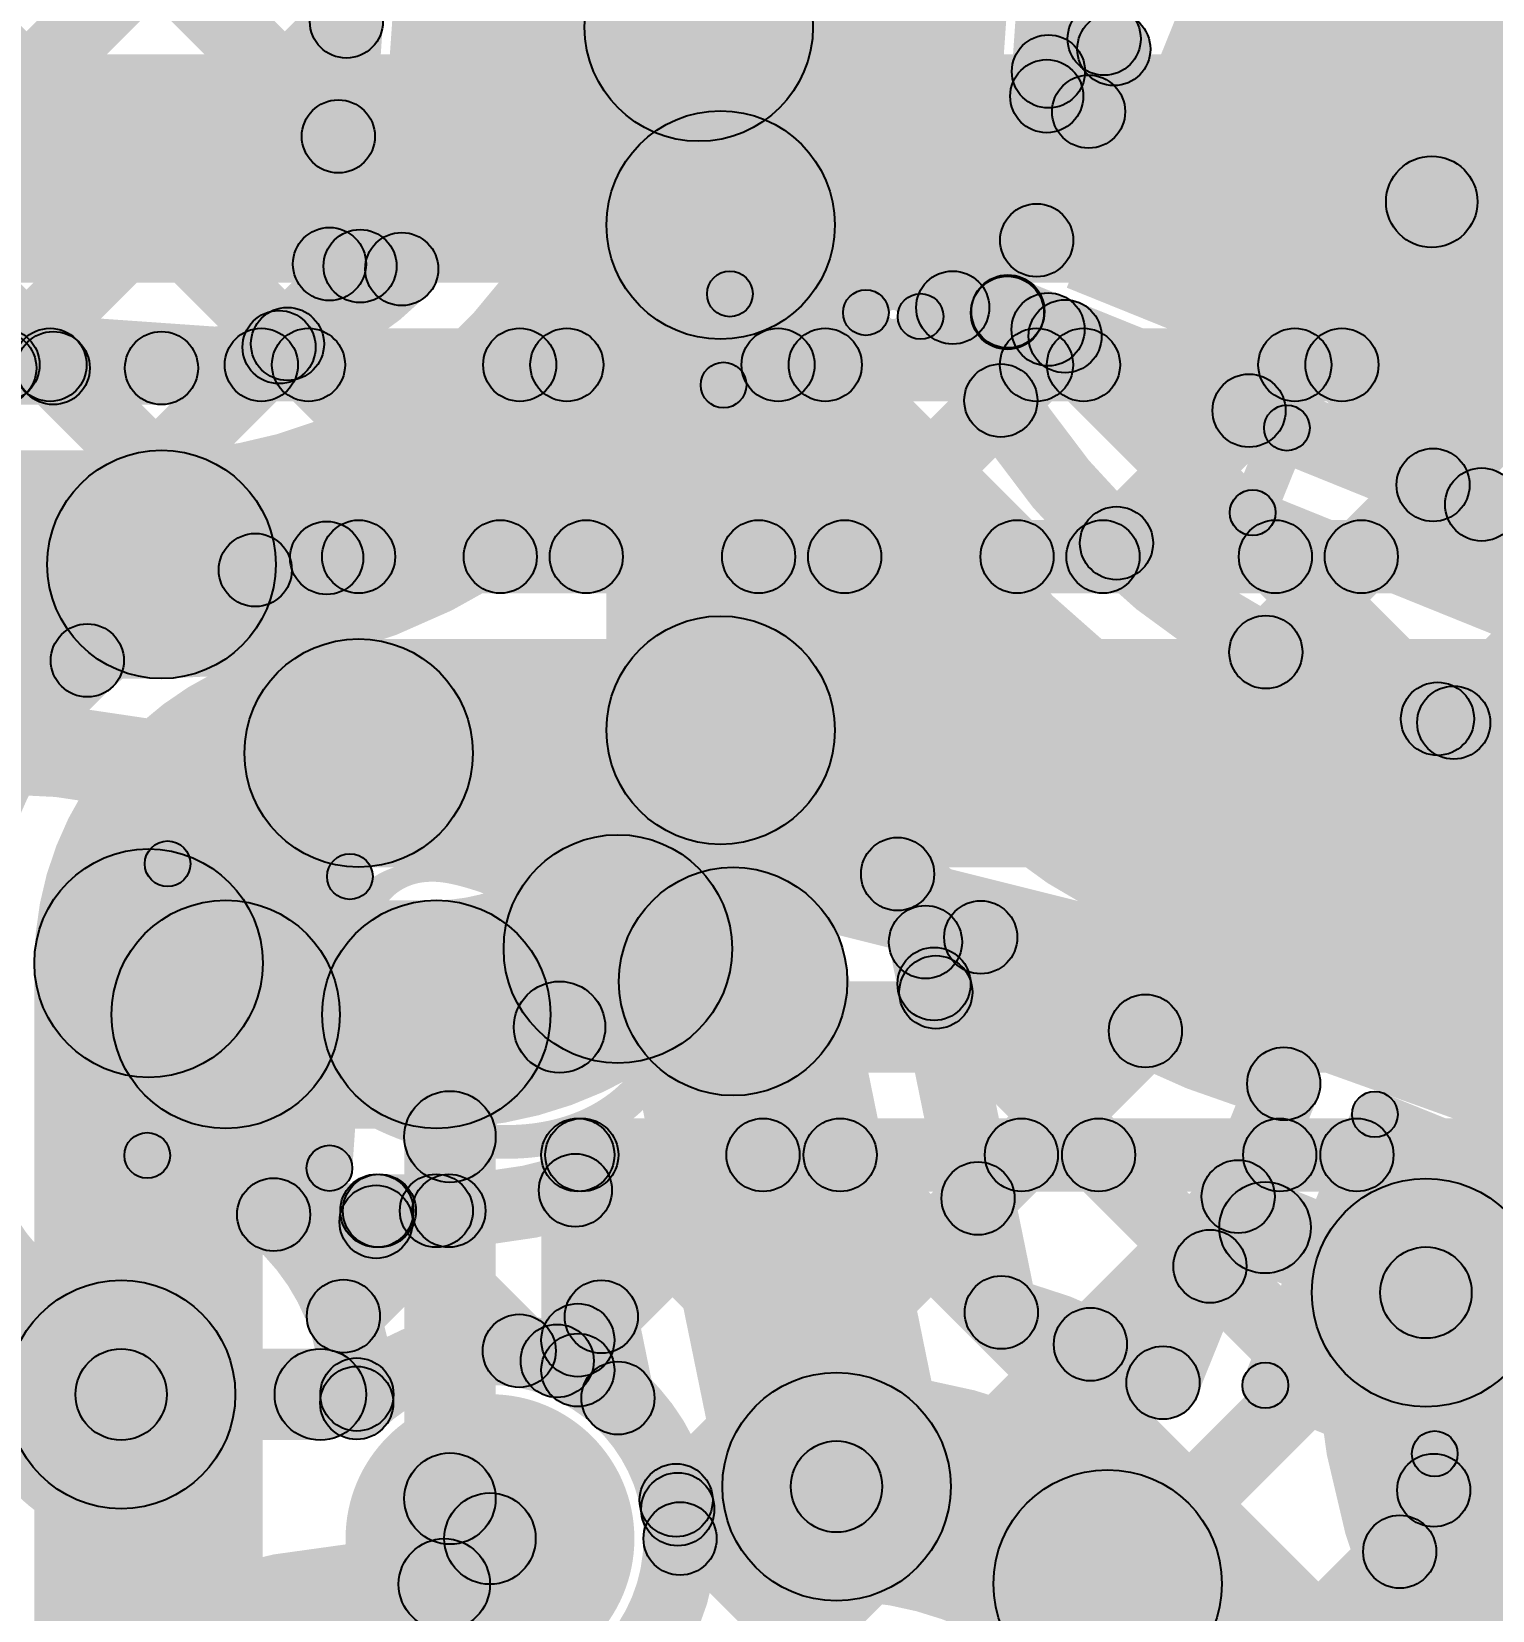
# Model space of a CAD drawing. Header units: millimetres. Extents: x -2.17 to 2.17, y -2.17 to 2.17.
# Drawn here: x 0.0602 to 0.2201, y 0.5495 to 0.7224 of the extents above; entities that cross this region are included whole.
import ezdxf

# ---------------------------------------------------------------- set-up
doc = ezdxf.new("R2010")
doc.units = ezdxf.units.MM
doc.header["$MEASUREMENT"] = 0
for name, color, linetype in [('BottomLayer', 5, 'Continuous'), ('BottomSolder', 6, 'Continuous'), ('Mechanical2', 216, 'Continuous'), ('TopLayer', 1, 'Continuous'), ('TopOverlay', 2, 'Continuous'), ('TopPaste', 8, 'Continuous'), ('TopSolder', 216, 'Continuous'), ('ViaHoleLayer', 16, 'Continuous')]:
    doc.layers.add(name, color=color, linetype=linetype)

# ---------------------------------------------------------------- blocks, each defined once
blk = doc.blocks.new('WS2812B_M____237')
at = {"layer": 'TopLayer'}
blk.add_hatch(color=1, dxfattribs=at).paths.add_polyline_path([(0.03504, 0.05079), (0.09409, 0.05079), (0.09409, 0.01142), (0.03504, 0.01142)])
at = {"layer": 'TopOverlay'}
for points in [[(0.07, 0.0725), (0.07, 0.0675), (-0.07, 0.0675), (-0.07, 0.0725)], [(0.0675, 0.07), (0.0725, 0.07), (0.0725, 0.06), (0.0675, 0.06)]]:
    blk.add_hatch(color=2, dxfattribs=at).paths.add_polyline_path(points)
h = blk.add_hatch(color=2, dxfattribs=at)
edge = h.paths.add_edge_path()
edge.add_arc((0.07, 0.07), 0.0025, 0, 360)
h = blk.add_hatch(color=2, dxfattribs=at)
edge = h.paths.add_edge_path()
edge.add_arc((0.07, 0.07), 0.0025, 0, 360)
h = blk.add_hatch(color=2, dxfattribs=at)
edge = h.paths.add_edge_path()
edge.add_arc((0.07, 0.06), 0.0025, 0, 360)
at = {"layer": 'TopPaste'}
blk.add_hatch(color=8, dxfattribs=at).paths.add_polyline_path([(0.03504, 0.05079), (0.09409, 0.05079), (0.09409, 0.01142), (0.03504, 0.01142)])
at = {"layer": 'TopSolder'}
blk.add_hatch(color=216, dxfattribs=at).paths.add_polyline_path([(0.03104, 0.05479), (0.09809, 0.05479), (0.09809, 0.00742), (0.03104, 0.00742)])
at = {"layer": 'TopOverlay'}
for centre in [(0.07, 0.07), (0.07, 0.07), (0.07, 0.06)]:
    blk.add_circle(centre, 0.0025, dxfattribs=at)
blk = doc.blocks.new('WS2812B_M____238')
at = {"layer": 'TopLayer'}
blk.add_hatch(color=1, dxfattribs=at).paths.add_polyline_path([(-0.09409, 0.05079), (-0.03504, 0.05079), (-0.03504, 0.01142), (-0.09409, 0.01142)])
at = {"layer": 'TopOverlay'}
h = blk.add_hatch(color=2, dxfattribs=at)
edge = h.paths.add_edge_path()
edge.add_arc((-0.07, 0.07), 0.0025, 0, 360)
h = blk.add_hatch(color=2, dxfattribs=at)
edge = h.paths.add_edge_path()
edge.add_arc((-0.07, 0.07), 0.0025, 0, 360)
for points in [[(0.07, 0.0725), (0.07, 0.0675), (-0.07, 0.0675), (-0.07, 0.0725)], [(-0.0725, 0.07), (-0.0675, 0.07), (-0.0675, 0.06), (-0.0725, 0.06)]]:
    blk.add_hatch(color=2, dxfattribs=at).paths.add_polyline_path(points)
h = blk.add_hatch(color=2, dxfattribs=at)
edge = h.paths.add_edge_path()
edge.add_arc((-0.091, 0.061), 0.0025, 0, 360)
h = blk.add_hatch(color=2, dxfattribs=at)
edge = h.paths.add_edge_path()
edge.add_arc((-0.085, 0.061), 0.0025, 0, 360)
h = blk.add_hatch(color=2, dxfattribs=at)
edge = h.paths.add_edge_path()
edge.add_arc((-0.07, 0.06), 0.0025, 0, 360)
at = {"layer": 'TopPaste'}
blk.add_hatch(color=8, dxfattribs=at).paths.add_polyline_path([(-0.09409, 0.05079), (-0.03504, 0.05079), (-0.03504, 0.01142), (-0.09409, 0.01142)])
at = {"layer": 'TopSolder'}
blk.add_hatch(color=216, dxfattribs=at).paths.add_polyline_path([(-0.09809, 0.05479), (-0.03104, 0.05479), (-0.03104, 0.00742), (-0.09809, 0.00742)])
at = {"layer": 'TopOverlay', "const_width": 0.005}
blk.add_lwpolyline([(-0.085, 0.061, 1), (-0.091, 0.061, 1)], format="xyb", close=True, dxfattribs=at)
at = {"layer": 'TopOverlay'}
for centre in [(-0.07, 0.07), (-0.07, 0.07), (-0.091, 0.061), (-0.085, 0.061), (-0.07, 0.06)]:
    blk.add_circle(centre, 0.0025, dxfattribs=at)
blk = doc.blocks.new('C__0402_407')
at = {"layer": 'TopLayer'}
for points in [[(-0.0275, -0.0125), (-0.0275, 0.0125), (-0.0095, 0.0125), (-0.0095, -0.0125)], [(0.0095, -0.0125), (0.0095, 0.0125), (0.0275, 0.0125), (0.0275, -0.0125)]]:
    blk.add_hatch(color=1, dxfattribs=at).paths.add_polyline_path(points)
at = {"layer": 'TopOverlay'}
h = blk.add_hatch(color=2, dxfattribs=at)
edge = h.paths.add_edge_path()
edge.add_arc((-0.031, 0.016), 0.0025, 0, 360)
h = blk.add_hatch(color=2, dxfattribs=at)
edge = h.paths.add_edge_path()
edge.add_arc((-0.031, 0.016), 0.0025, 0, 360)
for points in [[(-0.031, 0.0135), (-0.031, 0.0185), (-0.011, 0.0185), (-0.011, 0.0135)], [(0.011, 0.0135), (0.011, 0.0185), (0.031, 0.0185), (0.031, 0.0135)], [(-0.0285, -0.016), (-0.0335, -0.016), (-0.0335, 0.016), (-0.0285, 0.016)], [(0.0335, -0.016), (0.0285, -0.016), (0.0285, 0.016), (0.0335, 0.016)], [(-0.031, -0.0185), (-0.031, -0.0135), (-0.011, -0.0135), (-0.011, -0.0185)], [(0.011, -0.0185), (0.011, -0.0135), (0.031, -0.0135), (0.031, -0.0185)]]:
    blk.add_hatch(color=2, dxfattribs=at).paths.add_polyline_path(points)
h = blk.add_hatch(color=2, dxfattribs=at)
edge = h.paths.add_edge_path()
edge.add_arc((-0.011, 0.016), 0.0025, 0, 360)
h = blk.add_hatch(color=2, dxfattribs=at)
edge = h.paths.add_edge_path()
edge.add_arc((0.011, 0.016), 0.0025, 0, 360)
h = blk.add_hatch(color=2, dxfattribs=at)
edge = h.paths.add_edge_path()
edge.add_arc((0.031, 0.016), 0.0025, 0, 360)
h = blk.add_hatch(color=2, dxfattribs=at)
edge = h.paths.add_edge_path()
edge.add_arc((0.031, 0.016), 0.0025, 0, 360)
h = blk.add_hatch(color=2, dxfattribs=at)
edge = h.paths.add_edge_path()
edge.add_arc((-0.031, -0.016), 0.0025, 0, 360)
h = blk.add_hatch(color=2, dxfattribs=at)
edge = h.paths.add_edge_path()
edge.add_arc((-0.031, -0.016), 0.0025, 0, 360)
h = blk.add_hatch(color=2, dxfattribs=at)
edge = h.paths.add_edge_path()
edge.add_arc((-0.011, -0.016), 0.0025, 0, 360)
h = blk.add_hatch(color=2, dxfattribs=at)
edge = h.paths.add_edge_path()
edge.add_arc((0.011, -0.016), 0.0025, 0, 360)
h = blk.add_hatch(color=2, dxfattribs=at)
edge = h.paths.add_edge_path()
edge.add_arc((0.031, -0.016), 0.0025, 0, 360)
h = blk.add_hatch(color=2, dxfattribs=at)
edge = h.paths.add_edge_path()
edge.add_arc((0.031, -0.016), 0.0025, 0, 360)
at = {"layer": 'TopPaste'}
for points in [[(-0.0275, -0.0125), (-0.0275, 0.0125), (-0.0095, 0.0125), (-0.0095, -0.0125)], [(0.0095, -0.0125), (0.0095, 0.0125), (0.0275, 0.0125), (0.0275, -0.0125)]]:
    blk.add_hatch(color=8, dxfattribs=at).paths.add_polyline_path(points)
at = {"layer": 'TopSolder'}
for points in [[(-0.02986, -0.01486), (-0.02986, 0.01486), (-0.00714, 0.01486), (-0.00714, -0.01486)], [(0.00714, -0.01486), (0.00714, 0.01486), (0.02986, 0.01486), (0.02986, -0.01486)]]:
    blk.add_hatch(color=216, dxfattribs=at).paths.add_polyline_path(points)
at = {"layer": 'TopOverlay'}
for centre in [(-0.031, 0.016), (-0.031, 0.016), (-0.011, 0.016), (0.011, 0.016), (0.031, 0.016), (0.031, 0.016), (-0.031, -0.016), (-0.031, -0.016), (-0.011, -0.016), (0.011, -0.016), (0.031, -0.016), (0.031, -0.016)]:
    blk.add_circle(centre, 0.0025, dxfattribs=at)
blk = doc.blocks.new('C__0402_408')
at = {"layer": 'TopLayer'}
for points in [[(-0.0275, -0.0125), (-0.0275, 0.0125), (-0.0095, 0.0125), (-0.0095, -0.0125)], [(0.0095, -0.0125), (0.0095, 0.0125), (0.0275, 0.0125), (0.0275, -0.0125)]]:
    blk.add_hatch(color=1, dxfattribs=at).paths.add_polyline_path(points)
at = {"layer": 'TopOverlay'}
h = blk.add_hatch(color=2, dxfattribs=at)
edge = h.paths.add_edge_path()
edge.add_arc((-0.031, 0.016), 0.0025, 0, 360)
h = blk.add_hatch(color=2, dxfattribs=at)
edge = h.paths.add_edge_path()
edge.add_arc((-0.031, 0.016), 0.0025, 0, 360)
for points in [[(-0.031, 0.0135), (-0.031, 0.0185), (-0.011, 0.0185), (-0.011, 0.0135)], [(0.011, 0.0135), (0.011, 0.0185), (0.031, 0.0185), (0.031, 0.0135)], [(-0.0285, -0.016), (-0.0335, -0.016), (-0.0335, 0.016), (-0.0285, 0.016)], [(0.0335, -0.016), (0.0285, -0.016), (0.0285, 0.016), (0.0335, 0.016)], [(-0.031, -0.0185), (-0.031, -0.0135), (-0.011, -0.0135), (-0.011, -0.0185)], [(0.011, -0.0185), (0.011, -0.0135), (0.031, -0.0135), (0.031, -0.0185)]]:
    blk.add_hatch(color=2, dxfattribs=at).paths.add_polyline_path(points)
h = blk.add_hatch(color=2, dxfattribs=at)
edge = h.paths.add_edge_path()
edge.add_arc((-0.011, 0.016), 0.0025, 0, 360)
h = blk.add_hatch(color=2, dxfattribs=at)
edge = h.paths.add_edge_path()
edge.add_arc((0.011, 0.016), 0.0025, 0, 360)
h = blk.add_hatch(color=2, dxfattribs=at)
edge = h.paths.add_edge_path()
edge.add_arc((0.031, 0.016), 0.0025, 0, 360)
h = blk.add_hatch(color=2, dxfattribs=at)
edge = h.paths.add_edge_path()
edge.add_arc((0.031, 0.016), 0.0025, 0, 360)
h = blk.add_hatch(color=2, dxfattribs=at)
edge = h.paths.add_edge_path()
edge.add_arc((-0.031, -0.016), 0.0025, 0, 360)
h = blk.add_hatch(color=2, dxfattribs=at)
edge = h.paths.add_edge_path()
edge.add_arc((-0.031, -0.016), 0.0025, 0, 360)
h = blk.add_hatch(color=2, dxfattribs=at)
edge = h.paths.add_edge_path()
edge.add_arc((-0.011, -0.016), 0.0025, 0, 360)
h = blk.add_hatch(color=2, dxfattribs=at)
edge = h.paths.add_edge_path()
edge.add_arc((0.011, -0.016), 0.0025, 0, 360)
h = blk.add_hatch(color=2, dxfattribs=at)
edge = h.paths.add_edge_path()
edge.add_arc((0.031, -0.016), 0.0025, 0, 360)
h = blk.add_hatch(color=2, dxfattribs=at)
edge = h.paths.add_edge_path()
edge.add_arc((0.031, -0.016), 0.0025, 0, 360)
at = {"layer": 'TopPaste'}
for points in [[(-0.0275, -0.0125), (-0.0275, 0.0125), (-0.0095, 0.0125), (-0.0095, -0.0125)], [(0.0095, -0.0125), (0.0095, 0.0125), (0.0275, 0.0125), (0.0275, -0.0125)]]:
    blk.add_hatch(color=8, dxfattribs=at).paths.add_polyline_path(points)
at = {"layer": 'TopSolder'}
for points in [[(-0.02986, -0.01486), (-0.02986, 0.01486), (-0.00714, 0.01486), (-0.00714, -0.01486)], [(0.00714, -0.01486), (0.00714, 0.01486), (0.02986, 0.01486), (0.02986, -0.01486)]]:
    blk.add_hatch(color=216, dxfattribs=at).paths.add_polyline_path(points)
at = {"layer": 'TopOverlay'}
for centre in [(-0.031, 0.016), (-0.031, 0.016), (-0.011, 0.016), (0.011, 0.016), (0.031, 0.016), (0.031, 0.016), (-0.031, -0.016), (-0.031, -0.016), (-0.011, -0.016), (0.011, -0.016), (0.031, -0.016), (0.031, -0.016)]:
    blk.add_circle(centre, 0.0025, dxfattribs=at)

msp = doc.modelspace()

# ---------------------------------------------------------------- hatches: boundary and pattern name
at = {"layer": 'BottomLayer'}
for points in [[(0.01, 0.69489), (0.01, 0.71989), (0.594, 0.71989), (0.594, 0.69489)], [(0.01, 0.68189), (0.01, 0.68989), (0.25742, 0.68989), (0.25742, 0.68189)], [(-0.01167, 0.58321), (-0.01733, 0.58887), (0.08252, 0.68872), (0.08818, 0.68306)], [(0.03111, 0.68306), (0.03677, 0.68872), (0.06913, 0.65636), (0.06347, 0.6507)], [(0.0594, 0.68306), (0.06505, 0.68872), (0.08751, 0.66626), (0.08186, 0.6606)], [(0.08768, 0.68306), (0.09334, 0.68872), (0.11434, 0.66772), (0.10868, 0.66206)], [(0.09533, 0.66192), (0.08967, 0.66758), (0.11081, 0.68872), (0.11646, 0.68306)], [(0.11596, 0.68306), (0.12162, 0.68872), (0.14262, 0.66772), (0.13696, 0.66206)], [(0.12375, 0.66206), (0.11809, 0.66772), (0.13909, 0.68872), (0.14475, 0.68306)], [(0.14425, 0.68306), (0.1499, 0.68872), (0.1709, 0.66772), (0.16525, 0.66206)], [(0.15203, 0.66206), (0.14638, 0.66772), (0.16738, 0.68872), (0.17303, 0.68306)], [(0.17253, 0.68306), (0.17819, 0.68872), (0.19919, 0.66772), (0.19353, 0.66206)], [(0.18032, 0.66206), (0.17466, 0.66772), (0.19566, 0.68872), (0.20132, 0.68306)], [(0.20082, 0.68306), (0.20647, 0.68872), (0.22747, 0.66772), (0.22182, 0.66206)], [(0.2086, 0.66206), (0.20295, 0.66772), (0.22395, 0.68872), (0.2296, 0.68306)], [(0.096, 0.66089), (0.096, 0.66889), (0.249, 0.66889), (0.249, 0.66089)], [(0.096, 0.63089), (0.096, 0.65589), (0.249, 0.65589), (0.249, 0.63089)], [(0.0855, 0.51537), (0.0605, 0.51537), (0.0605, 0.62039), (0.0855, 0.62039)], [(0.118, 0.60839), (0.118, 0.61839), (0.46939, 0.61839), (0.46939, 0.60839)], [(0.12, 0.59539), (0.12, 0.60339), (0.45399, 0.60339), (0.45399, 0.59539)], [(0.12283, 0.57629), (0.11717, 0.58194), (0.13745, 0.60222), (0.1431, 0.59656)], [(0.11761, 0.59656), (0.12327, 0.60222), (0.20683, 0.51866), (0.20117, 0.513)], [(0.12706, 0.52395), (0.1214, 0.5296), (0.19401, 0.60222), (0.19967, 0.59656)], [(0.13359, 0.55876), (0.12793, 0.56442), (0.16573, 0.60222), (0.17139, 0.59656)], [(0.15111, 0.51972), (0.14545, 0.52537), (0.2223, 0.60222), (0.22796, 0.59656)], [(0.1459, 0.59656), (0.15155, 0.60222), (0.20827, 0.5455), (0.20261, 0.53984)], [(0.17418, 0.59656), (0.17984, 0.60222), (0.21653, 0.56552), (0.21088, 0.55986)], [(0.20246, 0.59656), (0.20812, 0.60222), (0.22988, 0.58046), (0.22422, 0.5748)], [(0.111, 0.56177), (0.101, 0.56177), (0.101, 0.60139), (0.111, 0.60139)], [(0.124, 0.57584), (0.116, 0.57584), (0.116, 0.59939), (0.124, 0.59939)], [(0.04819, 0.56817), (0.04819, 0.57817), (0.07, 0.57817), (0.07, 0.56817)], [(0.12811, 0.55778), (0.13377, 0.56343), (0.20683, 0.49037), (0.20117, 0.48472)], [(0.15111, 0.49143), (0.14545, 0.49709), (0.20715, 0.55879), (0.21281, 0.55313)]]:
    msp.add_hatch(color=5, dxfattribs=at).paths.add_polyline_path(points)
h = msp.add_hatch(color=5, dxfattribs=at)
edge = h.paths.add_edge_path()
edge.add_arc((0.05707, 0.68589), 0.004, 0, 360)
h = msp.add_hatch(color=5, dxfattribs=at)
edge = h.paths.add_edge_path()
edge.add_arc((0.06222, 0.68589), 0.004, 0, 360)
h = msp.add_hatch(color=5, dxfattribs=at)
edge = h.paths.add_edge_path()
edge.add_arc((0.08535, 0.68589), 0.004, 0, 360)
h = msp.add_hatch(color=5, dxfattribs=at)
edge = h.paths.add_edge_path()
edge.add_arc((0.09051, 0.68589), 0.004, 0, 360)
h = msp.add_hatch(color=5, dxfattribs=at)
edge = h.paths.add_edge_path()
edge.add_arc((0.11364, 0.68589), 0.004, 0, 360)
h = msp.add_hatch(color=5, dxfattribs=at)
edge = h.paths.add_edge_path()
edge.add_arc((0.11879, 0.68589), 0.004, 0, 360)
h = msp.add_hatch(color=5, dxfattribs=at)
edge = h.paths.add_edge_path()
edge.add_arc((0.14192, 0.68589), 0.004, 0, 360)
h = msp.add_hatch(color=5, dxfattribs=at)
edge = h.paths.add_edge_path()
edge.add_arc((0.14708, 0.68589), 0.004, 0, 360)
h = msp.add_hatch(color=5, dxfattribs=at)
edge = h.paths.add_edge_path()
edge.add_arc((0.17021, 0.68589), 0.004, 0, 360)
h = msp.add_hatch(color=5, dxfattribs=at)
edge = h.paths.add_edge_path()
edge.add_arc((0.17536, 0.68589), 0.004, 0, 360)
h = msp.add_hatch(color=5, dxfattribs=at)
edge = h.paths.add_edge_path()
edge.add_arc((0.19849, 0.68589), 0.004, 0, 360)
h = msp.add_hatch(color=5, dxfattribs=at)
edge = h.paths.add_edge_path()
edge.add_arc((0.20365, 0.68589), 0.004, 0, 360)
h = msp.add_hatch(color=5, dxfattribs=at)
edge = h.paths.add_edge_path()
edge.add_arc((0.08469, 0.66343), 0.004, 0, 360)
h = msp.add_hatch(color=5, dxfattribs=at)
edge = h.paths.add_edge_path()
edge.add_arc((0.0925, 0.66475), 0.004, 0, 360)
h = msp.add_hatch(color=5, dxfattribs=at)
edge = h.paths.add_edge_path()
edge.add_arc((0.096, 0.66489), 0.004, 0, 360)
h = msp.add_hatch(color=5, dxfattribs=at)
edge = h.paths.add_edge_path()
edge.add_arc((0.096, 0.66489), 0.004, 0, 360)
h = msp.add_hatch(color=5, dxfattribs=at)
edge = h.paths.add_edge_path()
edge.add_arc((0.11151, 0.66489), 0.004, 0, 360)
h = msp.add_hatch(color=5, dxfattribs=at)
edge = h.paths.add_edge_path()
edge.add_arc((0.12092, 0.66489), 0.004, 0, 360)
h = msp.add_hatch(color=5, dxfattribs=at)
edge = h.paths.add_edge_path()
edge.add_arc((0.13979, 0.66489), 0.004, 0, 360)
h = msp.add_hatch(color=5, dxfattribs=at)
edge = h.paths.add_edge_path()
edge.add_arc((0.14921, 0.66489), 0.004, 0, 360)
h = msp.add_hatch(color=5, dxfattribs=at)
edge = h.paths.add_edge_path()
edge.add_arc((0.16808, 0.66489), 0.004, 0, 360)
h = msp.add_hatch(color=5, dxfattribs=at)
edge = h.paths.add_edge_path()
edge.add_arc((0.17749, 0.66489), 0.004, 0, 360)
h = msp.add_hatch(color=5, dxfattribs=at)
edge = h.paths.add_edge_path()
edge.add_arc((0.19636, 0.66489), 0.004, 0, 360)
h = msp.add_hatch(color=5, dxfattribs=at)
edge = h.paths.add_edge_path()
edge.add_arc((0.20577, 0.66489), 0.004, 0, 360)
h = msp.add_hatch(color=5, dxfattribs=at)
edge = h.paths.add_edge_path()
edge.add_arc((0.0663, 0.65353), 0.004, 0, 360)
h = msp.add_hatch(color=5, dxfattribs=at)
edge = h.paths.add_edge_path()
edge.add_arc((0.096, 0.64339), 0.0125, 0, 360)
h = msp.add_hatch(color=5, dxfattribs=at)
edge = h.paths.add_edge_path()
edge.add_arc((0.096, 0.64339), 0.0125, 0, 360)
h = msp.add_hatch(color=5, dxfattribs=at)
edge = h.paths.add_edge_path()
edge.add_arc((0.073, 0.62039), 0.0125, 0, 360)
h = msp.add_hatch(color=5, dxfattribs=at)
edge = h.paths.add_edge_path()
edge.add_arc((0.073, 0.62039), 0.0125, 0, 360)
h = msp.add_hatch(color=5, dxfattribs=at)
edge = h.paths.add_edge_path()
edge.add_arc((0.118, 0.61339), 0.005, 0, 360)
h = msp.add_hatch(color=5, dxfattribs=at)
edge = h.paths.add_edge_path()
edge.add_arc((0.118, 0.61339), 0.005, 0, 360)
h = msp.add_hatch(color=5, dxfattribs=at)
edge = h.paths.add_edge_path()
edge.add_arc((0.106, 0.60139), 0.005, 0, 360)
h = msp.add_hatch(color=5, dxfattribs=at)
edge = h.paths.add_edge_path()
edge.add_arc((0.106, 0.60139), 0.005, 0, 360)
h = msp.add_hatch(color=5, dxfattribs=at)
edge = h.paths.add_edge_path()
edge.add_arc((0.12, 0.59939), 0.004, 0, 360)
h = msp.add_hatch(color=5, dxfattribs=at)
edge = h.paths.add_edge_path()
edge.add_arc((0.12, 0.59939), 0.004, 0, 360)
h = msp.add_hatch(color=5, dxfattribs=at)
edge = h.paths.add_edge_path()
edge.add_arc((0.12044, 0.59939), 0.004, 0, 360)
h = msp.add_hatch(color=5, dxfattribs=at)
edge = h.paths.add_edge_path()
edge.add_arc((0.14027, 0.59939), 0.004, 0, 360)
h = msp.add_hatch(color=5, dxfattribs=at)
edge = h.paths.add_edge_path()
edge.add_arc((0.14872, 0.59939), 0.004, 0, 360)
h = msp.add_hatch(color=5, dxfattribs=at)
edge = h.paths.add_edge_path()
edge.add_arc((0.16856, 0.59939), 0.004, 0, 360)
h = msp.add_hatch(color=5, dxfattribs=at)
edge = h.paths.add_edge_path()
edge.add_arc((0.17701, 0.59939), 0.004, 0, 360)
h = msp.add_hatch(color=5, dxfattribs=at)
edge = h.paths.add_edge_path()
edge.add_arc((0.19684, 0.59939), 0.004, 0, 360)
h = msp.add_hatch(color=5, dxfattribs=at)
edge = h.paths.add_edge_path()
edge.add_arc((0.20529, 0.59939), 0.004, 0, 360)
h = msp.add_hatch(color=5, dxfattribs=at)
edge = h.paths.add_edge_path()
edge.add_arc((0.07, 0.57317), 0.01181, 0, 360)
h = msp.add_hatch(color=5, dxfattribs=at)
edge = h.paths.add_edge_path()
edge.add_arc((0.12, 0.57912), 0.004, 0, 360)
h = msp.add_hatch(color=5, dxfattribs=at)
edge = h.paths.add_edge_path()
edge.add_arc((0.12, 0.57584), 0.004, 0, 360)
h = msp.add_hatch(color=5, dxfattribs=at)
edge = h.paths.add_edge_path()
edge.add_arc((0.12, 0.57584), 0.004, 0, 360)
h = msp.add_hatch(color=5, dxfattribs=at)
edge = h.paths.add_edge_path()
edge.add_arc((0.07, 0.57317), 0.005, 0, 360)
h = msp.add_hatch(color=5, dxfattribs=at)
edge = h.paths.add_edge_path()
edge.add_arc((0.11038, 0.55739), 0.01181, 0, 360)
h = msp.add_hatch(color=5, dxfattribs=at)
edge = h.paths.add_edge_path()
edge.add_arc((0.106, 0.56177), 0.005, 0, 360)
h = msp.add_hatch(color=5, dxfattribs=at)
edge = h.paths.add_edge_path()
edge.add_arc((0.106, 0.56177), 0.005, 0, 360)
h = msp.add_hatch(color=5, dxfattribs=at)
edge = h.paths.add_edge_path()
edge.add_arc((0.13076, 0.56159), 0.004, 0, 360)
h = msp.add_hatch(color=5, dxfattribs=at)
edge = h.paths.add_edge_path()
edge.add_arc((0.2137, 0.56269), 0.004, 0, 360)
h = msp.add_hatch(color=5, dxfattribs=at)
edge = h.paths.add_edge_path()
edge.add_arc((0.13094, 0.56061), 0.004, 0, 360)
h = msp.add_hatch(color=5, dxfattribs=at)
edge = h.paths.add_edge_path()
edge.add_arc((0.11038, 0.55739), 0.005, 0, 360)
h = msp.add_hatch(color=5, dxfattribs=at)
edge = h.paths.add_edge_path()
edge.add_arc((0.13119, 0.55739), 0.004, 0, 360)
h = msp.add_hatch(color=5, dxfattribs=at)
edge = h.paths.add_edge_path()
edge.add_arc((0.13119, 0.55739), 0.004, 0, 360)
h = msp.add_hatch(color=5, dxfattribs=at)
edge = h.paths.add_edge_path()
edge.add_arc((0.20998, 0.55596), 0.004, 0, 360)
at = {"layer": 'BottomSolder'}
h = msp.add_hatch(color=6, dxfattribs=at)
edge = h.paths.add_edge_path()
edge.add_arc((0.07, 0.57317), 0.01581, 0, 360)
h = msp.add_hatch(color=6, dxfattribs=at)
edge = h.paths.add_edge_path()
edge.add_arc((0.11038, 0.55739), 0.01581, 0, 360)
at = {"layer": 'TopLayer'}
for points in [[(0.13393, 0.7815), (0.14123, 0.78833), (0.21714, 0.70715), (0.20983, 0.70032)], [(0.04439, 0.75463), (0.05005, 0.76029), (0.09661, 0.71373), (0.09095, 0.70807)], [(0.03126, 0.68271), (0.02561, 0.68837), (0.09396, 0.75672), (0.09962, 0.75107)], [(0.0968, 0.69665), (0.08882, 0.69721), (0.09282, 0.75444), (0.1008, 0.75388)], [(0.04031, 0.73043), (0.04597, 0.73609), (0.09104, 0.69101), (0.08539, 0.68535)], [(0.16926, 0.72468), (0.1751, 0.73014), (0.18161, 0.72319), (0.17576, 0.71772)], [(0.17422, 0.69925), (0.16624, 0.69981), (0.16819, 0.72769), (0.17617, 0.72713)], [(0.05955, 0.68271), (0.05389, 0.68837), (0.09183, 0.72631), (0.09749, 0.72066)], [(0.17416, 0.71247), (0.1685, 0.71813), (0.17479, 0.72442), (0.18045, 0.71876)], [(0.17394, 0.69803), (0.16652, 0.70103), (0.17498, 0.72195), (0.18239, 0.71896)], [(0.16869, 0.71518), (0.17435, 0.72084), (0.17875, 0.71644), (0.17309, 0.71079)], [(0.03846, 0.70399), (0.04412, 0.70965), (0.0654, 0.68837), (0.05974, 0.68271)], [(0.09253, 0.69294), (0.09308, 0.70092), (0.101, 0.70037), (0.10044, 0.69239)], [(0.14813, 0.7012), (0.12313, 0.7012), (0.12313, 0.7012), (0.14813, 0.7012)], [(0.14813, 0.64589), (0.12313, 0.64589), (0.12313, 0.7012), (0.14813, 0.7012)], [(0.09012, 0.685), (0.08447, 0.69066), (0.09333, 0.69953), (0.09899, 0.69387)], [(0.16076, 0.68817), (0.16132, 0.69615), (0.16736, 0.69573), (0.1668, 0.68775)], [(0.16552, 0.68787), (0.16851, 0.69528), (0.23996, 0.66642), (0.23696, 0.659)], [(0.16914, 0.67916), (0.16348, 0.68482), (0.17051, 0.69185), (0.17617, 0.68619)], [(0.16865, 0.68694), (0.17431, 0.6926), (0.21694, 0.64997), (0.21128, 0.64431)], [(-0.00808, 0.68154), (-0.00808, 0.68954), (0.07442, 0.68954), (0.07442, 0.68154)], [(0.1818, 0.66354), (0.17614, 0.6692), (0.19065, 0.68371), (0.19631, 0.67805)], [(-0.00808, 0.65154), (-0.00808, 0.67654), (0.07442, 0.67654), (0.07442, 0.65154)], [(0.19815, 0.65161), (0.19249, 0.65727), (0.2108, 0.67557), (0.21646, 0.66991)], [(0.21611, 0.66777), (0.22177, 0.67343), (0.24747, 0.64772), (0.24182, 0.64206)], [(0.21872, 0.6439), (0.21306, 0.64955), (0.23094, 0.66743), (0.2366, 0.66178)], [(0.08145, 0.60228), (0.08145, 0.62728), (0.10451, 0.62728), (0.10451, 0.60228)], [(0.16183, 0.61529), (0.15617, 0.62095), (0.16128, 0.62605), (0.16694, 0.62039)], [(0.15414, 0.6219), (0.16198, 0.6235), (0.17028, 0.58295), (0.16244, 0.58135)], [(0.12475, 0.61588), (0.14925, 0.6209), (0.16056, 0.56559), (0.13607, 0.56058)], [(0.15636, 0.61438), (0.16202, 0.62004), (0.19203, 0.59002), (0.18637, 0.58437)], [(0.16663, 0.59181), (0.16098, 0.59747), (0.17931, 0.6158), (0.18497, 0.61014)], [(0.18777, 0.57296), (0.18035, 0.57596), (0.19357, 0.60869), (0.20099, 0.60569)], [(0.08641, 0.58887), (0.08697, 0.59685), (0.09819, 0.59606), (0.09763, 0.58808)], [(0.098, 0.58928), (0.098, 0.59728), (0.10451, 0.59728), (0.10451, 0.58928)], [(0.11581, 0.59472), (0.12365, 0.59633), (0.12831, 0.57358), (0.12047, 0.57198)], [(0.17894, 0.57583), (0.17328, 0.58149), (0.18946, 0.59767), (0.19512, 0.59201)], [(0.09717, 0.57892), (0.09152, 0.58457), (0.10307, 0.59612), (0.10872, 0.59047)], [(0.09544, 0.59045), (0.1011, 0.5961), (0.11642, 0.58078), (0.11077, 0.57512)], [(0.19336, 0.5868), (0.1971, 0.59607), (0.21472, 0.58896), (0.21097, 0.57968)], [(0.12057, 0.57403), (0.11491, 0.57968), (0.11974, 0.58451), (0.12539, 0.57885)], [(0.07, 0.56817), (0.07, 0.57817), (0.09181, 0.57817), (0.09181, 0.56817)], [(0.10891, 0.54885), (0.10184, 0.55593), (0.10684, 0.56093), (0.11391, 0.55385)]]:
    msp.add_hatch(color=1, dxfattribs=at).paths.add_polyline_path(points)
h = msp.add_hatch(color=1, dxfattribs=at)
edge = h.paths.add_edge_path()
edge.add_arc((0.13324, 0.72286), 0.0125, 0, 360)
h = msp.add_hatch(color=1, dxfattribs=at)
edge = h.paths.add_edge_path()
edge.add_arc((0.13324, 0.72286), 0.0125, 0, 360)
h = msp.add_hatch(color=1, dxfattribs=at)
edge = h.paths.add_edge_path()
edge.add_arc((0.09466, 0.72348), 0.004, 0, 360)
h = msp.add_hatch(color=1, dxfattribs=at)
edge = h.paths.add_edge_path()
edge.add_arc((0.17762, 0.72159), 0.004, 0, 360)
h = msp.add_hatch(color=1, dxfattribs=at)
edge = h.paths.add_edge_path()
edge.add_arc((0.17868, 0.72046), 0.004, 0, 360)
h = msp.add_hatch(color=1, dxfattribs=at)
edge = h.paths.add_edge_path()
edge.add_arc((0.17868, 0.72046), 0.004, 0, 360)
h = msp.add_hatch(color=1, dxfattribs=at)
edge = h.paths.add_edge_path()
edge.add_arc((0.17152, 0.71801), 0.004, 0, 360)
h = msp.add_hatch(color=1, dxfattribs=at)
edge = h.paths.add_edge_path()
edge.add_arc((0.17133, 0.7153), 0.004, 0, 360)
h = msp.add_hatch(color=1, dxfattribs=at)
edge = h.paths.add_edge_path()
edge.add_arc((0.17592, 0.71361), 0.004, 0, 360)
h = msp.add_hatch(color=1, dxfattribs=at)
edge = h.paths.add_edge_path()
edge.add_arc((0.09378, 0.7109), 0.004, 0, 360)
h = msp.add_hatch(color=1, dxfattribs=at)
edge = h.paths.add_edge_path()
edge.add_arc((0.13563, 0.7012), 0.0125, 0, 360)
h = msp.add_hatch(color=1, dxfattribs=at)
edge = h.paths.add_edge_path()
edge.add_arc((0.13563, 0.7012), 0.0125, 0, 360)
h = msp.add_hatch(color=1, dxfattribs=at)
edge = h.paths.add_edge_path()
edge.add_arc((0.13563, 0.7012), 0.0125, 0, 360)
h = msp.add_hatch(color=1, dxfattribs=at)
edge = h.paths.add_edge_path()
edge.add_arc((0.13563, 0.7012), 0.0125, 0, 360)
h = msp.add_hatch(color=1, dxfattribs=at)
edge = h.paths.add_edge_path()
edge.add_arc((0.13563, 0.7012), 0.0125, 0, 360)
h = msp.add_hatch(color=1, dxfattribs=at)
edge = h.paths.add_edge_path()
edge.add_arc((0.21348, 0.70374), 0.005, 0, 360)
h = msp.add_hatch(color=1, dxfattribs=at)
edge = h.paths.add_edge_path()
edge.add_arc((0.17023, 0.69953), 0.004, 0, 360)
h = msp.add_hatch(color=1, dxfattribs=at)
edge = h.paths.add_edge_path()
edge.add_arc((0.17023, 0.69953), 0.004, 0, 360)
h = msp.add_hatch(color=1, dxfattribs=at)
edge = h.paths.add_edge_path()
edge.add_arc((0.09281, 0.69693), 0.004, 0, 360)
h = msp.add_hatch(color=1, dxfattribs=at)
edge = h.paths.add_edge_path()
edge.add_arc((0.09281, 0.69693), 0.004, 0, 360)
h = msp.add_hatch(color=1, dxfattribs=at)
edge = h.paths.add_edge_path()
edge.add_arc((0.09616, 0.6967), 0.004, 0, 360)
h = msp.add_hatch(color=1, dxfattribs=at)
edge = h.paths.add_edge_path()
edge.add_arc((0.10072, 0.69638), 0.004, 0, 360)
h = msp.add_hatch(color=1, dxfattribs=at)
edge = h.paths.add_edge_path()
edge.add_arc((0.10072, 0.69638), 0.004, 0, 360)
h = msp.add_hatch(color=1, dxfattribs=at)
edge = h.paths.add_edge_path()
edge.add_arc((0.16104, 0.69216), 0.004, 0, 360)
h = msp.add_hatch(color=1, dxfattribs=at)
edge = h.paths.add_edge_path()
edge.add_arc((0.16104, 0.69216), 0.004, 0, 360)
h = msp.add_hatch(color=1, dxfattribs=at)
edge = h.paths.add_edge_path()
edge.add_arc((0.16702, 0.69158), 0.004, 0, 360)
h = msp.add_hatch(color=1, dxfattribs=at)
edge = h.paths.add_edge_path()
edge.add_arc((0.16708, 0.69174), 0.004, 0, 360)
h = msp.add_hatch(color=1, dxfattribs=at)
edge = h.paths.add_edge_path()
edge.add_arc((0.17148, 0.68977), 0.004, 0, 360)
h = msp.add_hatch(color=1, dxfattribs=at)
edge = h.paths.add_edge_path()
edge.add_arc((0.08729, 0.68783), 0.004, 0, 360)
h = msp.add_hatch(color=1, dxfattribs=at)
edge = h.paths.add_edge_path()
edge.add_arc((0.08821, 0.68818), 0.004, 0, 360)
h = msp.add_hatch(color=1, dxfattribs=at)
edge = h.paths.add_edge_path()
edge.add_arc((0.17334, 0.68902), 0.004, 0, 360)
h = msp.add_hatch(color=1, dxfattribs=at)
edge = h.paths.add_edge_path()
edge.add_arc((0.05672, 0.68554), 0.004, 0, 360)
h = msp.add_hatch(color=1, dxfattribs=at)
edge = h.paths.add_edge_path()
edge.add_arc((0.06257, 0.68554), 0.004, 0, 360)
h = msp.add_hatch(color=1, dxfattribs=at)
edge = h.paths.add_edge_path()
edge.add_arc((0.07442, 0.68554), 0.004, 0, 360)
h = msp.add_hatch(color=1, dxfattribs=at)
edge = h.paths.add_edge_path()
edge.add_arc((0.07442, 0.68554), 0.004, 0, 360)
h = msp.add_hatch(color=1, dxfattribs=at)
edge = h.paths.add_edge_path()
edge.add_arc((0.16631, 0.68199), 0.004, 0, 360)
h = msp.add_hatch(color=1, dxfattribs=at)
edge = h.paths.add_edge_path()
edge.add_arc((0.19348, 0.68088), 0.004, 0, 360)
h = msp.add_hatch(color=1, dxfattribs=at)
edge = h.paths.add_edge_path()
edge.add_arc((0.07442, 0.66404), 0.0125, 0, 360)
h = msp.add_hatch(color=1, dxfattribs=at)
edge = h.paths.add_edge_path()
edge.add_arc((0.07442, 0.66404), 0.0125, 0, 360)
h = msp.add_hatch(color=1, dxfattribs=at)
edge = h.paths.add_edge_path()
edge.add_arc((0.21363, 0.67274), 0.004, 0, 360)
h = msp.add_hatch(color=1, dxfattribs=at)
edge = h.paths.add_edge_path()
edge.add_arc((0.21894, 0.6706), 0.004, 0, 360)
h = msp.add_hatch(color=1, dxfattribs=at)
edge = h.paths.add_edge_path()
edge.add_arc((0.17897, 0.66637), 0.004, 0, 360)
h = msp.add_hatch(color=1, dxfattribs=at)
edge = h.paths.add_edge_path()
edge.add_arc((0.13563, 0.64589), 0.0125, 0, 360)
h = msp.add_hatch(color=1, dxfattribs=at)
edge = h.paths.add_edge_path()
edge.add_arc((0.13563, 0.64589), 0.0125, 0, 360)
h = msp.add_hatch(color=1, dxfattribs=at)
edge = h.paths.add_edge_path()
edge.add_arc((0.19532, 0.65444), 0.004, 0, 360)
h = msp.add_hatch(color=1, dxfattribs=at)
edge = h.paths.add_edge_path()
edge.add_arc((0.21411, 0.64714), 0.004, 0, 360)
h = msp.add_hatch(color=1, dxfattribs=at)
edge = h.paths.add_edge_path()
edge.add_arc((0.21589, 0.64672), 0.004, 0, 360)
h = msp.add_hatch(color=1, dxfattribs=at)
edge = h.paths.add_edge_path()
edge.add_arc((0.12438, 0.62195), 0.0125, 0, 360)
h = msp.add_hatch(color=1, dxfattribs=at)
edge = h.paths.add_edge_path()
edge.add_arc((0.12438, 0.62195), 0.0125, 0, 360)
h = msp.add_hatch(color=1, dxfattribs=at)
edge = h.paths.add_edge_path()
edge.add_arc((0.155, 0.63015), 0.004, 0, 360)
h = msp.add_hatch(color=1, dxfattribs=at)
edge = h.paths.add_edge_path()
edge.add_arc((0.155, 0.63015), 0.004, 0, 360)
h = msp.add_hatch(color=1, dxfattribs=at)
edge = h.paths.add_edge_path()
edge.add_arc((0.137, 0.61839), 0.0125, 0, 360)
h = msp.add_hatch(color=1, dxfattribs=at)
edge = h.paths.add_edge_path()
edge.add_arc((0.08145, 0.61478), 0.0125, 0, 360)
h = msp.add_hatch(color=1, dxfattribs=at)
edge = h.paths.add_edge_path()
edge.add_arc((0.10451, 0.61478), 0.0125, 0, 360)
h = msp.add_hatch(color=1, dxfattribs=at)
edge = h.paths.add_edge_path()
edge.add_arc((0.10451, 0.61478), 0.0125, 0, 360)
h = msp.add_hatch(color=1, dxfattribs=at)
edge = h.paths.add_edge_path()
edge.add_arc((0.15806, 0.6227), 0.004, 0, 360)
h = msp.add_hatch(color=1, dxfattribs=at)
edge = h.paths.add_edge_path()
edge.add_arc((0.15806, 0.6227), 0.004, 0, 360)
h = msp.add_hatch(color=1, dxfattribs=at)
edge = h.paths.add_edge_path()
edge.add_arc((0.16411, 0.62322), 0.004, 0, 360)
h = msp.add_hatch(color=1, dxfattribs=at)
edge = h.paths.add_edge_path()
edge.add_arc((0.159, 0.61812), 0.004, 0, 360)
h = msp.add_hatch(color=1, dxfattribs=at)
edge = h.paths.add_edge_path()
edge.add_arc((0.15919, 0.61721), 0.004, 0, 360)
h = msp.add_hatch(color=1, dxfattribs=at)
edge = h.paths.add_edge_path()
edge.add_arc((0.18214, 0.61297), 0.004, 0, 360)
h = msp.add_hatch(color=1, dxfattribs=at)
edge = h.paths.add_edge_path()
edge.add_arc((0.19728, 0.60719), 0.004, 0, 360)
h = msp.add_hatch(color=1, dxfattribs=at)
edge = h.paths.add_edge_path()
edge.add_arc((0.19728, 0.60719), 0.004, 0, 360)
h = msp.add_hatch(color=1, dxfattribs=at)
edge = h.paths.add_edge_path()
edge.add_arc((0.11973, 0.59553), 0.004, 0, 360)
h = msp.add_hatch(color=1, dxfattribs=at)
edge = h.paths.add_edge_path()
edge.add_arc((0.11973, 0.59553), 0.004, 0, 360)
h = msp.add_hatch(color=1, dxfattribs=at)
edge = h.paths.add_edge_path()
edge.add_arc((0.16381, 0.59464), 0.004, 0, 360)
h = msp.add_hatch(color=1, dxfattribs=at)
edge = h.paths.add_edge_path()
edge.add_arc((0.19229, 0.59484), 0.004, 0, 360)
h = msp.add_hatch(color=1, dxfattribs=at)
edge = h.paths.add_edge_path()
edge.add_arc((0.08669, 0.59286), 0.004, 0, 360)
h = msp.add_hatch(color=1, dxfattribs=at)
edge = h.paths.add_edge_path()
edge.add_arc((0.08669, 0.59286), 0.004, 0, 360)
h = msp.add_hatch(color=1, dxfattribs=at)
edge = h.paths.add_edge_path()
edge.add_arc((0.098, 0.59328), 0.004, 0, 360)
h = msp.add_hatch(color=1, dxfattribs=at)
edge = h.paths.add_edge_path()
edge.add_arc((0.09827, 0.59328), 0.004, 0, 360)
h = msp.add_hatch(color=1, dxfattribs=at)
edge = h.paths.add_edge_path()
edge.add_arc((0.10451, 0.59328), 0.004, 0, 360)
h = msp.add_hatch(color=1, dxfattribs=at)
edge = h.paths.add_edge_path()
edge.add_arc((0.10451, 0.59328), 0.004, 0, 360)
h = msp.add_hatch(color=1, dxfattribs=at)
edge = h.paths.add_edge_path()
edge.add_arc((0.10589, 0.59329), 0.004, 0, 360)
h = msp.add_hatch(color=1, dxfattribs=at)
edge = h.paths.add_edge_path()
edge.add_arc((0.19523, 0.59144), 0.005, 0, 360)
h = msp.add_hatch(color=1, dxfattribs=at)
edge = h.paths.add_edge_path()
edge.add_arc((0.21285, 0.58432), 0.0125, 0, 360)
h = msp.add_hatch(color=1, dxfattribs=at)
edge = h.paths.add_edge_path()
edge.add_arc((0.09791, 0.59207), 0.004, 0, 360)
h = msp.add_hatch(color=1, dxfattribs=at)
edge = h.paths.add_edge_path()
edge.add_arc((0.1892, 0.5872), 0.004, 0, 360)
h = msp.add_hatch(color=1, dxfattribs=at)
edge = h.paths.add_edge_path()
edge.add_arc((0.21285, 0.58432), 0.005, 0, 360)
h = msp.add_hatch(color=1, dxfattribs=at)
edge = h.paths.add_edge_path()
edge.add_arc((0.16636, 0.58215), 0.004, 0, 360)
h = msp.add_hatch(color=1, dxfattribs=at)
edge = h.paths.add_edge_path()
edge.add_arc((0.16636, 0.58215), 0.004, 0, 360)
h = msp.add_hatch(color=1, dxfattribs=at)
edge = h.paths.add_edge_path()
edge.add_arc((0.07, 0.57317), 0.0125, 0, 360)
h = msp.add_hatch(color=1, dxfattribs=at)
edge = h.paths.add_edge_path()
edge.add_arc((0.07, 0.57317), 0.01181, 0, 360)
h = msp.add_hatch(color=1, dxfattribs=at)
edge = h.paths.add_edge_path()
edge.add_arc((0.09434, 0.58174), 0.004, 0, 360)
h = msp.add_hatch(color=1, dxfattribs=at)
edge = h.paths.add_edge_path()
edge.add_arc((0.12257, 0.58168), 0.004, 0, 360)
h = msp.add_hatch(color=1, dxfattribs=at)
edge = h.paths.add_edge_path()
edge.add_arc((0.17611, 0.57866), 0.004, 0, 360)
h = msp.add_hatch(color=1, dxfattribs=at)
edge = h.paths.add_edge_path()
edge.add_arc((0.11359, 0.57795), 0.004, 0, 360)
h = msp.add_hatch(color=1, dxfattribs=at)
edge = h.paths.add_edge_path()
edge.add_arc((0.11774, 0.57685), 0.004, 0, 360)
h = msp.add_hatch(color=1, dxfattribs=at)
edge = h.paths.add_edge_path()
edge.add_arc((0.07, 0.57317), 0.005, 0, 360)
h = msp.add_hatch(color=1, dxfattribs=at)
edge = h.paths.add_edge_path()
edge.add_arc((0.09181, 0.57317), 0.005, 0, 360)
h = msp.add_hatch(color=1, dxfattribs=at)
edge = h.paths.add_edge_path()
edge.add_arc((0.18406, 0.57446), 0.004, 0, 360)
h = msp.add_hatch(color=1, dxfattribs=at)
edge = h.paths.add_edge_path()
edge.add_arc((0.18406, 0.57446), 0.004, 0, 360)
h = msp.add_hatch(color=1, dxfattribs=at)
edge = h.paths.add_edge_path()
edge.add_arc((0.09579, 0.57224), 0.004, 0, 360)
h = msp.add_hatch(color=1, dxfattribs=at)
edge = h.paths.add_edge_path()
edge.add_arc((0.09581, 0.57317), 0.004, 0, 360)
h = msp.add_hatch(color=1, dxfattribs=at)
edge = h.paths.add_edge_path()
edge.add_arc((0.12439, 0.57278), 0.004, 0, 360)
h = msp.add_hatch(color=1, dxfattribs=at)
edge = h.paths.add_edge_path()
edge.add_arc((0.12439, 0.57278), 0.004, 0, 360)
h = msp.add_hatch(color=1, dxfattribs=at)
edge = h.paths.add_edge_path()
edge.add_arc((0.14832, 0.56308), 0.0125, 0, 360)
h = msp.add_hatch(color=1, dxfattribs=at)
edge = h.paths.add_edge_path()
edge.add_arc((0.14832, 0.56308), 0.0125, 0, 360)
h = msp.add_hatch(color=1, dxfattribs=at)
edge = h.paths.add_edge_path()
edge.add_arc((0.11038, 0.55739), 0.01181, 0, 360)
h = msp.add_hatch(color=1, dxfattribs=at)
edge = h.paths.add_edge_path()
edge.add_arc((0.14832, 0.56308), 0.005, 0, 360)
h = msp.add_hatch(color=1, dxfattribs=at)
edge = h.paths.add_edge_path()
edge.add_arc((0.178, 0.55243), 0.0125, 0, 360)
h = msp.add_hatch(color=1, dxfattribs=at)
edge = h.paths.add_edge_path()
edge.add_arc((0.178, 0.55243), 0.0125, 0, 360)
h = msp.add_hatch(color=1, dxfattribs=at)
edge = h.paths.add_edge_path()
edge.add_arc((0.11038, 0.55739), 0.005, 0, 360)
h = msp.add_hatch(color=1, dxfattribs=at)
edge = h.paths.add_edge_path()
edge.add_arc((0.10538, 0.55239), 0.005, 0, 360)
h = msp.add_hatch(color=1, dxfattribs=at)
edge = h.paths.add_edge_path()
edge.add_arc((0.10538, 0.55239), 0.005, 0, 360)
at = {"layer": 'ViaHoleLayer'}
h = msp.add_hatch(color=16, dxfattribs=at)
edge = h.paths.add_edge_path()
edge.add_arc((0.07, 0.57317), 0.00591, 0, 360)
h = msp.add_hatch(color=16, dxfattribs=at)
edge = h.paths.add_edge_path()
edge.add_arc((0.11038, 0.55739), 0.00591, 0, 360)

# ---------------------------------------------------------------- linework, layer by layer
at = {"layer": 'BottomLayer'}
for points, const_width in [([(0.0515, 0.62039, -0.414214), (0.096, 0.66489)], 0.008), ([(0.073, 0.62039, -0.414214), (0.096, 0.64339)], 0.025), ([(0.106, 0.60139, -0.414214), (0.118, 0.61339)], 0.01), ([(0.204, 0.52939, -0.414214), (0.266, 0.59139)], 0.008), ([(0.218, 0.52939, -0.414214), (0.266, 0.57739)], 0.01), ([(0.12, 0.57584, -0.27948), (0.13119, 0.55739)], 0.008), ([(0.11038, 0.55739, -0.414214), (0.106, 0.56177)], 0.01), ([(0.13119, 0.55739, -0.698405), (0.0945, 0.54394)], 0.008)]:
    msp.add_lwpolyline(points, format="xyb", dxfattribs=dict(at, const_width=const_width))
for centre, radius in [((0.05707, 0.68589), 0.004), ((0.06222, 0.68589), 0.004), ((0.08535, 0.68589), 0.004), ((0.09051, 0.68589), 0.004), ((0.11364, 0.68589), 0.004), ((0.11879, 0.68589), 0.004), ((0.14192, 0.68589), 0.004), ((0.14708, 0.68589), 0.004), ((0.17021, 0.68589), 0.004), ((0.17536, 0.68589), 0.004), ((0.19849, 0.68589), 0.004), ((0.20365, 0.68589), 0.004), ((0.08469, 0.66343), 0.004), ((0.0925, 0.66475), 0.004), ((0.096, 0.66489), 0.004), ((0.096, 0.66489), 0.004), ((0.11151, 0.66489), 0.004), ((0.12092, 0.66489), 0.004), ((0.13979, 0.66489), 0.004), ((0.14921, 0.66489), 0.004), ((0.16808, 0.66489), 0.004), ((0.17749, 0.66489), 0.004), ((0.19636, 0.66489), 0.004), ((0.20577, 0.66489), 0.004), ((0.0663, 0.65353), 0.004), ((0.096, 0.64339), 0.0125), ((0.096, 0.64339), 0.0125), ((0.073, 0.62039), 0.0125), ((0.073, 0.62039), 0.0125), ((0.118, 0.61339), 0.005), ((0.118, 0.61339), 0.005), ((0.106, 0.60139), 0.005), ((0.106, 0.60139), 0.005), ((0.12, 0.59939), 0.004), ((0.12, 0.59939), 0.004), ((0.12044, 0.59939), 0.004), ((0.14027, 0.59939), 0.004), ((0.14872, 0.59939), 0.004), ((0.16856, 0.59939), 0.004), ((0.17701, 0.59939), 0.004), ((0.19684, 0.59939), 0.004), ((0.20529, 0.59939), 0.004), ((0.12, 0.57912), 0.004), ((0.12, 0.57584), 0.004), ((0.12, 0.57584), 0.004), ((0.07, 0.57317), 0.005), ((0.106, 0.56177), 0.005), ((0.106, 0.56177), 0.005), ((0.13076, 0.56159), 0.004), ((0.2137, 0.56269), 0.004), ((0.13094, 0.56061), 0.004), ((0.11038, 0.55739), 0.005), ((0.13119, 0.55739), 0.004), ((0.13119, 0.55739), 0.004), ((0.20998, 0.55596), 0.004)]:
    msp.add_circle(centre, radius, dxfattribs=at)
at = {"layer": 'Mechanical2', "const_width": 0.01}
for points in [[(2.16535, 0.001, 1), (-2.16535, 0.001, 1)], [(2.08135, -0.01, 1), (-2.04935, -0.01, 1)], [(1.84055, 0.001, 1), (-1.84055, 0.001, 1)], [(1.6437, 0.001, 1), (-1.6437, 0.001, 1)], [(1.50394, 0, 1), (-1.50394, 0, 1)], [(1.30709, 0.001, 1), (-1.30709, 0.001, 1)], [(1.17323, 0.001, 1), (-1.17323, 0.001, 1)], [(0.97638, 0.001, 1), (-0.97638, 0.001, 1)], [(0.84252, 0.001, 1), (-0.84252, 0.001, 1)], [(0.64567, 0.001, 1), (-0.64567, 0.001, 1)]]:
    msp.add_lwpolyline(points, format="xyb", close=True, dxfattribs=at)
at = {"layer": 'TopLayer'}
for points, const_width in [([(0.13324, 0.72286, -0.414214), (0.07442, 0.66404)], 0.025), ([(0.13563, 0.7012, -0.054934), (0.13324, 0.72286)], 0.025), ([(0.23271, 0.62339, -0.351286), (0.13563, 0.7012)], 0.025), ([(0.10072, 0.69638, -0.197991), (0.07442, 0.68554)], 0.008), ([(0.23271, 0.64489, -0.300077), (0.16104, 0.69216)], 0.008), ([(0.13563, 0.64589, -0.223089), (0.12438, 0.62195)], 0.025), ([(0.12438, 0.62195, -0.174957), (0.10451, 0.61478)], 0.025), ([(0.19728, 0.60719, -0.100447), (0.155, 0.63015)], 0.008), ([(0.155, 0.63015, -0.094576), (0.15806, 0.6227)], 0.008), ([(0.07, 0.57317, -0.414214), (0.04455, 0.59862)], 0.025), ([(0.11973, 0.59553, -0.073514), (0.10451, 0.59328)], 0.008), ([(0.08669, 0.59286, -0.220423), (0.09581, 0.57317)], 0.008), ([(0.29689, 0.50028, -0.414214), (0.21285, 0.58432)], 0.025), ([(0.16636, 0.58215, -0.071106), (0.18406, 0.57446)], 0.008), ([(0.09579, 0.57224, -0.397955), (0.12439, 0.57278)], 0.008), ([(0.14832, 0.56308, -0.173999), (0.178, 0.55243)], 0.025), ([(0.14832, 0.56308, -0.414214), (0.09495, 0.50971)], 0.01), ([(0.178, 0.55243, -0.224065), (0.195, 0.5164)], 0.025), ([(0.00876, 0.45577, -0.414214), (0.10538, 0.55239)], 0.01)]:
    msp.add_lwpolyline(points, format="xyb", dxfattribs=dict(at, const_width=const_width))
for centre, radius in [((0.13324, 0.72286), 0.0125), ((0.13324, 0.72286), 0.0125), ((0.09466, 0.72348), 0.004), ((0.17762, 0.72159), 0.004), ((0.17868, 0.72046), 0.004), ((0.17868, 0.72046), 0.004), ((0.17152, 0.71801), 0.004), ((0.17133, 0.7153), 0.004), ((0.17592, 0.71361), 0.004), ((0.09378, 0.7109), 0.004), ((0.13563, 0.7012), 0.0125), ((0.13563, 0.7012), 0.0125), ((0.13563, 0.7012), 0.0125), ((0.13563, 0.7012), 0.0125), ((0.13563, 0.7012), 0.0125), ((0.21348, 0.70374), 0.005), ((0.17023, 0.69953), 0.004), ((0.17023, 0.69953), 0.004), ((0.09281, 0.69693), 0.004), ((0.09281, 0.69693), 0.004), ((0.09616, 0.6967), 0.004), ((0.10072, 0.69638), 0.004), ((0.10072, 0.69638), 0.004), ((0.16104, 0.69216), 0.004), ((0.16104, 0.69216), 0.004), ((0.16702, 0.69158), 0.004), ((0.16708, 0.69174), 0.004), ((0.17148, 0.68977), 0.004), ((0.08729, 0.68783), 0.004), ((0.08821, 0.68818), 0.004), ((0.17334, 0.68902), 0.004), ((0.05672, 0.68554), 0.004), ((0.06257, 0.68554), 0.004), ((0.07442, 0.68554), 0.004), ((0.07442, 0.68554), 0.004), ((0.16631, 0.68199), 0.004), ((0.19348, 0.68088), 0.004), ((0.07442, 0.66404), 0.0125), ((0.07442, 0.66404), 0.0125), ((0.21363, 0.67274), 0.004), ((0.21894, 0.6706), 0.004), ((0.17897, 0.66637), 0.004), ((0.13563, 0.64589), 0.0125), ((0.13563, 0.64589), 0.0125), ((0.19532, 0.65444), 0.004), ((0.21411, 0.64714), 0.004), ((0.21589, 0.64672), 0.004), ((0.12438, 0.62195), 0.0125), ((0.12438, 0.62195), 0.0125), ((0.155, 0.63015), 0.004), ((0.155, 0.63015), 0.004), ((0.137, 0.61839), 0.0125), ((0.08145, 0.61478), 0.0125), ((0.10451, 0.61478), 0.0125), ((0.10451, 0.61478), 0.0125), ((0.15806, 0.6227), 0.004), ((0.15806, 0.6227), 0.004), ((0.16411, 0.62322), 0.004), ((0.159, 0.61812), 0.004), ((0.15919, 0.61721), 0.004), ((0.18214, 0.61297), 0.004), ((0.19728, 0.60719), 0.004), ((0.19728, 0.60719), 0.004), ((0.11973, 0.59553), 0.004), ((0.11973, 0.59553), 0.004), ((0.16381, 0.59464), 0.004), ((0.19229, 0.59484), 0.004), ((0.08669, 0.59286), 0.004), ((0.08669, 0.59286), 0.004), ((0.098, 0.59328), 0.004), ((0.09827, 0.59328), 0.004), ((0.10451, 0.59328), 0.004), ((0.10451, 0.59328), 0.004), ((0.10589, 0.59329), 0.004), ((0.19523, 0.59144), 0.005), ((0.21285, 0.58432), 0.0125), ((0.09791, 0.59207), 0.004), ((0.1892, 0.5872), 0.004), ((0.21285, 0.58432), 0.005), ((0.16636, 0.58215), 0.004), ((0.16636, 0.58215), 0.004), ((0.07, 0.57317), 0.0125), ((0.09434, 0.58174), 0.004), ((0.12257, 0.58168), 0.004), ((0.17611, 0.57866), 0.004), ((0.11359, 0.57795), 0.004), ((0.11774, 0.57685), 0.004), ((0.07, 0.57317), 0.005), ((0.09181, 0.57317), 0.005), ((0.18406, 0.57446), 0.004), ((0.18406, 0.57446), 0.004), ((0.09579, 0.57224), 0.004), ((0.09581, 0.57317), 0.004), ((0.12439, 0.57278), 0.004), ((0.12439, 0.57278), 0.004), ((0.14832, 0.56308), 0.0125), ((0.14832, 0.56308), 0.0125), ((0.14832, 0.56308), 0.005), ((0.178, 0.55243), 0.0125), ((0.178, 0.55243), 0.0125), ((0.11038, 0.55739), 0.005), ((0.10538, 0.55239), 0.005), ((0.10538, 0.55239), 0.005)]:
    msp.add_circle(centre, radius, dxfattribs=at)

# ---------------------------------------------------------------- block references
for name, p, rotation in [('WS2812B_M____238', (0.071, 0.75839), 176), ('WS2812B_M____237', (0.285, 0.70839), 158), ('C__0402_408', (0.063, 0.61607), 356), ('C__0402_407', (0.23, 0.57739), 338)]:
    msp.add_blockref(name, p, dxfattribs=dict(rotation=rotation))

# ---------------------------------------------------------------- texts
at = {"layer": 'TopOverlay'}
msp.add_text('@', height=0.04, rotation=85, dxfattribs=at).set_placement((0.123, 0.5937))

doc.saveas('drawing.dxf')
